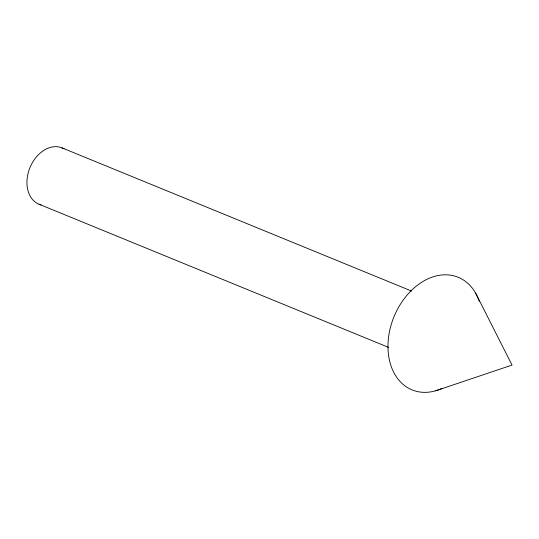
<?xml version="1.0" encoding="UTF-8"?>
<svg xmlns="http://www.w3.org/2000/svg" width="539" height="539" viewBox="0 0 539 539"><rect width="100%" height="100%" fill="white"/><g stroke="black" fill="none" stroke-linecap="round" stroke-linejoin="round"><path stroke-width="0.81" d="M435.795 390.748L512.05 365.085L475.634 293.169M62.025 147.875L411.594 291.06M39.024 204.214L388.592 347.392M41.099 204.901A30.427 22.22 -67.7 0 1 29.941 167.663A30.427 22.22 -67.7 0 1 63.993 148.831M441.94 388.478A60.853 44.447 -67.7 0 1 389.084 358.509A60.853 44.447 -67.7 0 1 421.626 282.301A60.853 44.447 -67.7 0 1 479.211 301.193"/></g></svg>
